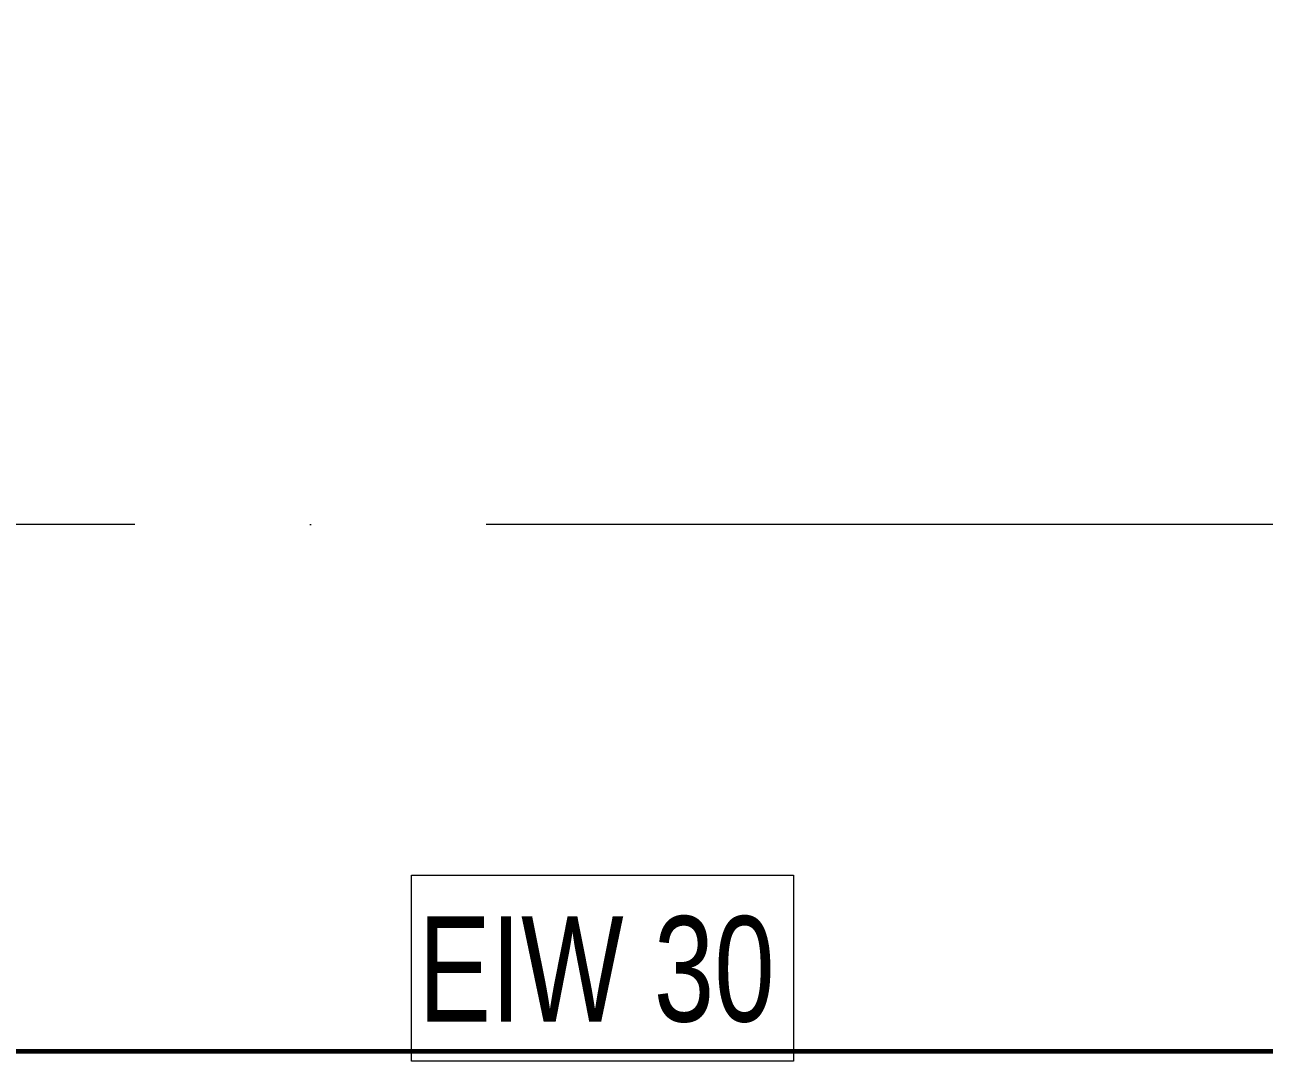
# Model space of a CAD drawing. Header units: millimetres. Extents: x -592259 to 288321, y -552984 to 293768.
# Drawn here: x 129352 to 131117, y -218395 to -216919 of the extents above; entities that cross this region are included whole.
import ezdxf

# ---------------------------------------------------------------- set-up
doc = ezdxf.new("R2010")
doc.units = ezdxf.units.MM
doc.linetypes.add('ADSK_Линия сетки', pattern=[2500, 2000, -250, 0, -250])
for name, color, linetype, lineweight in [('4.7) Штук. 5 вып 3.7Шт', 6, 'Continuous', 30), ('6.2) Шпаклевка 6 вып.', 3, 'Continuous', 60), ('A-FLOR-____-OTLN', 250, 'Continuous', 9), ('A-WALL-____-IDEN', 250, 'Continuous', 9), ('S-GRID-____-OTLN', 250, 'Continuous', 9)]:
    doc.layers.add(name, color=color, linetype=linetype, lineweight=lineweight)
doc.styles.add('Arial Narrow', font='ARIALN.TTF', dxfattribs={"width": 0.9, "height": 150})

msp = doc.modelspace()

# ---------------------------------------------------------------- linework, layer by layer
at = {"layer": '4.7) Штук. 5 вып 3.7Шт'}
msp.add_lwpolyline([(106052.9057, -218380.9286), (136752.9057, -218380.9286), (136752.9057, -200230.928), (106052.9057, -200230.928)], close=True, dxfattribs=at)
at = {"layer": '6.2) Шпаклевка 6 вып.'}
msp.add_lwpolyline([(106052.9057, -218380.9286), (136752.9057, -218380.9286), (136752.9057, -200230.928), (106052.9057, -200230.928)], close=True, dxfattribs=at)
at = {"layer": 'A-FLOR-____-OTLN', "lineweight": 5}
msp.add_line((132802.9057, -218380.9056), (127502.9057, -218380.9056), dxfattribs=at)
at = {"layer": 'A-WALL-____-IDEN', "flags": 128}
msp.add_lwpolyline([(129902.6128, -218130.266), (130446.4128, -218130.266), (130446.4128, -218395.266), (129902.6128, -218395.266)], close=True, dxfattribs=at)
at = {"layer": 'S-GRID-____-OTLN', "linetype": 'ADSK_Линия сетки'}
msp.add_line((184510.8783, -217630.9286), (127372.9057, -217630.9286), dxfattribs=at)

# ---------------------------------------------------------------- texts
at = {"layer": 'A-WALL-____-IDEN', "insert": (129912.6128, -218188.7035), "char_height": 150, "width": 627.721312, "attachment_point": 1, "style": 'Arial Narrow'}
msp.add_mtext('EIW 30', dxfattribs=at)

doc.saveas('drawing.dxf')
